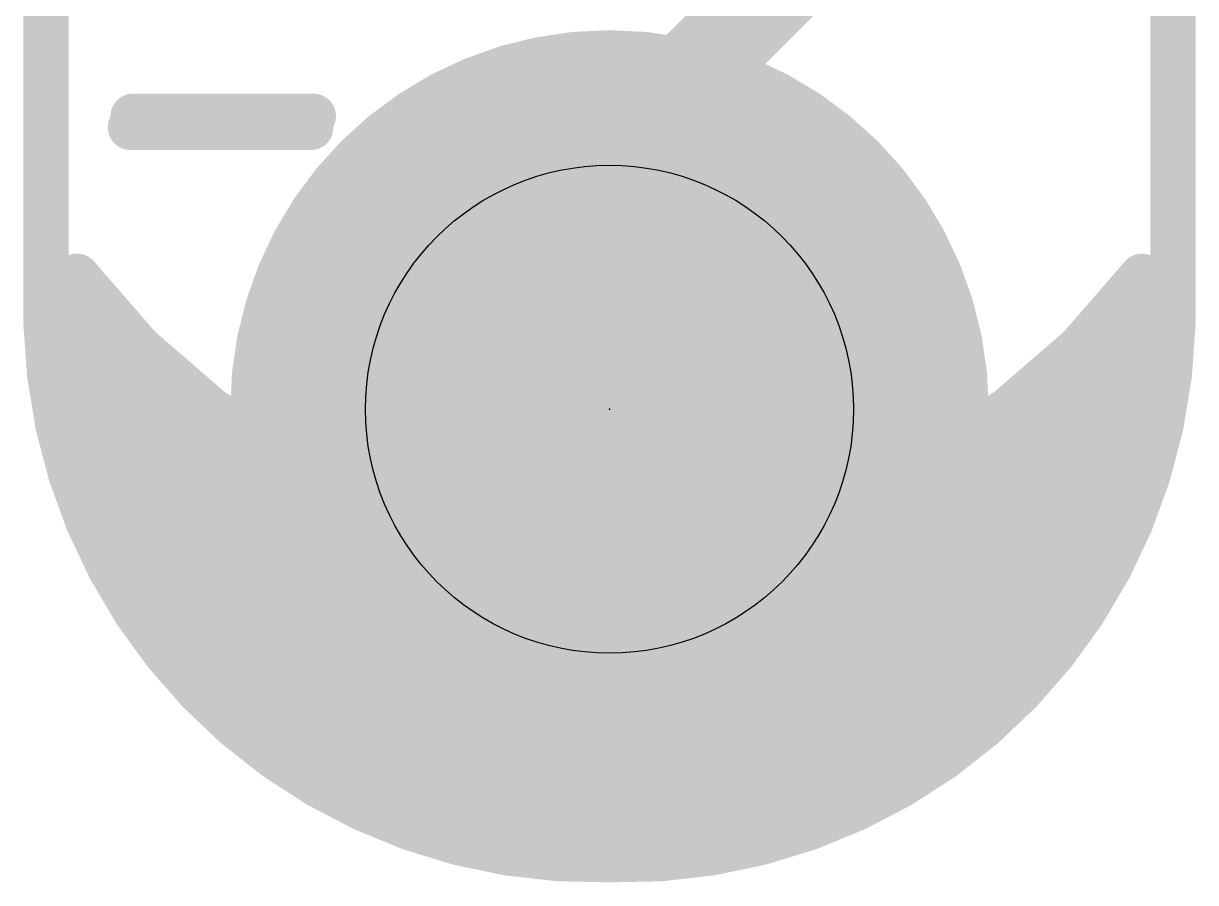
# Model space of a CAD drawing. Extents: x -10 to 102, y -14 to 18.
# Drawn here: x 22.76 to 28.04, y -0.74 to 3.14 of the extents above; entities that cross this region are included whole.
import ezdxf

# ---------------------------------------------------------------- set-up
doc = ezdxf.new("R2010")
doc.units = 0
for name, color, linetype in [('1', 12, 'CONTINUOUS'), ('16', 132, 'CONTINUOUS'), ('17', 110, 'CONTINUOUS'), ('20', 53, 'CONTINUOUS'), ('21', 41, 'CONTINUOUS'), ('22', 40, 'CONTINUOUS'), ('23', 53, 'CONTINUOUS'), ('29', 40, 'CONTINUOUS'), ('30', 253, 'CONTINUOUS'), ('44', 253, 'CONTINUOUS')]:
    doc.layers.add(name, color=color, linetype=linetype)

# ---------------------------------------------------------------- blocks, each defined once
blk = doc.blocks.new('ROUNDP')
at = {"const_width": 0.5}
blk.add_lwpolyline([(0, -0.25, 1), (0, 0.25, 1), (0, -0.25)], format="xyb", dxfattribs=at)

msp = doc.modelspace()

# ---------------------------------------------------------------- linework, layer by layer
at = {"layer": '1'}
for points, const_width in [([(26.23, 3.37), (25.4, 2.54)], 0.4064), ([(25.4, 2.54), (25.4, 1.397)], 0.4064), ([(23, 1.997), (22.992, 1.6341)], 0.2032), ([(23.2803, 1.6741), (23, 1.997)], 0.2032), ([(27.8, 1.997), (27.5197, 1.6741)], 0.2032), ([(27.808, 1.6341), (27.8, 1.997)], 0.2032), ([(22.9963, 1.8288), (23.146, 1.8288)], 0.2032), ([(27.654, 1.8288), (27.8037, 1.8288)], 0.2032), ([(23.6037, 1.3943), (23.2803, 1.6741)], 0.2032), ([(27.5197, 1.6741), (27.1963, 1.3943)], 0.2032), ([(22.992, 1.6341), (23.0396, 1.2743)], 0.2032), ([(22.9932, 1.6256), (23.3363, 1.6256)], 0.2032), ([(27.4637, 1.6256), (27.8068, 1.6256)], 0.2032), ([(27.7604, 1.2743), (27.808, 1.6341)], 0.2032), ([(23.02, 1.4224), (23.5711, 1.4224)], 0.2032), ([(23.9635, 1.1633), (23.6037, 1.3943)], 0.2032), ([(27.1963, 1.3943), (26.8365, 1.1633)], 0.2032), ([(27.2289, 1.4224), (27.78, 1.4224)], 0.2032), ([(23.0396, 1.2743), (23.1417, 0.926)], 0.2032), ([(27.6583, 0.926), (27.7604, 1.2743)], 0.2032), ([(23.0558, 1.2192), (23.8764, 1.2192)], 0.2032), ([(26.9236, 1.2192), (27.7442, 1.2192)], 0.2032), ([(24.3526, 0.9858), (23.9635, 1.1633)], 0.2032), ([(26.8365, 1.1633), (26.4474, 0.9858)], 0.2032), ([(23.1153, 1.016), (24.2864, 1.016)], 0.2032), ([(26.5136, 1.016), (27.6847, 1.016)], 0.2032), ([(24.7629, 0.8654), (24.3526, 0.9858)], 0.2032), ([(26.4474, 0.9858), (26.0371, 0.8654)], 0.2032), ([(23.1417, 0.926), (23.2957, 0.5974)], 0.2032), ([(27.5043, 0.5974), (27.6583, 0.926)], 0.2032), ([(25.1862, 0.8046), (24.7629, 0.8654)], 0.2032), ([(26.0371, 0.8654), (25.6138, 0.8046)], 0.2032), ([(23.1947, 0.8128), (25.1293, 0.8128)], 0.2032), ([(25.6138, 0.8046), (25.1862, 0.8046)], 0.2032), ([(25.6707, 0.8128), (27.6053, 0.8128)], 0.2032), ([(23.29, 0.6096), (27.51, 0.6096)], 0.2032), ([(23.2957, 0.5974), (23.4983, 0.2962)], 0.2032), ([(27.3017, 0.2962), (27.5043, 0.5974)], 0.2032), ([(23.4242, 0.4064), (27.3758, 0.4064)], 0.2032), ([(23.4983, 0.2962), (23.7444, 0.0295)], 0.2032), ([(27.0556, 0.0295), (27.3017, 0.2962)], 0.2032), ([(23.5841, 0.2032), (27.2159, 0.2032)], 0.2032), ([(23.7444, 0.0295), (24.0285, -0.1964)], 0.2032), ([(26.7715, -0.1964), (27.0556, 0.0295)], 0.2032), ([(23.7815, 0), (27.0185, 0)], 0.2032), ([(24.0285, -0.1964), (24.3438, -0.3763)], 0.2032), ([(24.0404, -0.2032), (26.7596, -0.2032)], 0.2032), ([(26.4562, -0.3763), (26.7715, -0.1964)], 0.2032), ([(24.3438, -0.3763), (24.6828, -0.5058)], 0.2032), ([(24.4227, -0.4064), (26.3773, -0.4064)], 0.2032), ([(26.1172, -0.5058), (26.4562, -0.3763)], 0.2032), ([(24.6828, -0.5058), (25.0377, -0.582)], 0.2032), ([(25.7623, -0.582), (26.1172, -0.5058)], 0.2032), ([(25.0377, -0.582), (25.4, -0.603)], 0.2032), ([(25.4, -0.603), (25.7623, -0.582)], 0.2032)]:
    msp.add_lwpolyline(points, dxfattribs=dict(at, const_width=const_width))
for points, const_width in [([(25.5016, 2.54, 1), (25.2984, 2.54)], 0.2032), ([(25.3282, 2.6118, 1), (25.4718, 2.4682)], 0.2032), ([(23.0508, 1.9959, 1), (22.9492, 1.9981)], 0.1016), ([(23.0384, 2.0303, 1), (22.9616, 1.9637)], 0.1016), ([(27.8508, 1.9981, 1), (27.7492, 1.9959)], 0.1016), ([(27.8384, 1.9637, 1), (27.7616, 2.0303)], 0.1016), ([(22.9963, 1.8796, 1), (22.9963, 1.778)], 0.1016), ([(23.146, 1.778, 1), (23.146, 1.8796)], 0.1016), ([(27.654, 1.8796, 1), (27.654, 1.778)], 0.1016), ([(27.8037, 1.778, 1), (27.8037, 1.8796)], 0.1016), ([(23.3135, 1.7125, 1), (23.2471, 1.6356)], 0.1016), ([(23.2419, 1.6408, 1), (23.3187, 1.7074)], 0.1016), ([(27.4813, 1.7074, 1), (27.5581, 1.6408)], 0.1016), ([(27.5529, 1.6356, 1), (27.4865, 1.7125)], 0.1016), ([(23.0424, 1.6408, 1), (22.9417, 1.6275)], 0.1016), ([(22.9932, 1.6764, 1), (22.9932, 1.5748)], 0.1016), ([(23.3363, 1.5748, 1), (23.3363, 1.6764)], 0.1016), ([(27.4637, 1.6764, 1), (27.4637, 1.5748)], 0.1016), ([(27.8583, 1.6275, 1), (27.7576, 1.6408)], 0.1016), ([(27.8068, 1.5748, 1), (27.8068, 1.6764)], 0.1016), ([(22.9412, 1.6353, 1), (23.0428, 1.633)], 0.1016), ([(27.7572, 1.633, 1), (27.8588, 1.6353)], 0.1016), ([(23.02, 1.4732, 1), (23.02, 1.3716)], 0.1016), ([(23.6311, 1.437, 1), (23.5762, 1.3515)], 0.1016), ([(23.5704, 1.3558, 1), (23.6369, 1.4327)], 0.1016), ([(23.5711, 1.3716, 1), (23.5711, 1.4732)], 0.1016), ([(25.2984, 1.397, 1), (25.5016, 1.397)], 0.2032), ([(27.1631, 1.4327, 1), (27.2296, 1.3558)], 0.1016), ([(27.2238, 1.3515, 1), (27.1689, 1.437)], 0.1016), ([(27.2289, 1.4732, 1), (27.2289, 1.3716)], 0.1016), ([(27.78, 1.3716, 1), (27.78, 1.4732)], 0.1016), ([(23.0884, 1.2886, 1), (22.9909, 1.26)], 0.1016), ([(27.8091, 1.26, 1), (27.7116, 1.2886)], 0.1016), ([(22.9893, 1.2677, 1), (23.09, 1.281)], 0.1016), ([(27.71, 1.281, 1), (27.8107, 1.2677)], 0.1016), ([(23.0558, 1.27, 1), (23.0558, 1.1684)], 0.1016), ([(23.8764, 1.1684, 1), (23.8764, 1.27)], 0.1016), ([(26.9236, 1.27, 1), (26.9236, 1.1684)], 0.1016), ([(27.7442, 1.1684, 1), (27.7442, 1.27)], 0.1016), ([(23.9846, 1.2095, 1), (23.9425, 1.117)], 0.1016), ([(23.9361, 1.1205, 1), (23.991, 1.206)], 0.1016), ([(26.809, 1.206, 1), (26.8639, 1.1205)], 0.1016), ([(26.8575, 1.117, 1), (26.8154, 1.2095)], 0.1016), ([(23.1153, 1.0668, 1), (23.1153, 0.9652)], 0.1016), ([(24.2864, 0.9652, 1), (24.2864, 1.0668)], 0.1016), ([(26.5136, 1.0668, 1), (26.5136, 0.9652)], 0.1016), ([(27.6847, 0.9652, 1), (27.6847, 1.0668)], 0.1016), ([(24.3669, 1.0345, 1), (24.3383, 0.937)], 0.1016), ([(24.3315, 0.9396, 1), (24.3737, 1.032)], 0.1016), ([(26.4263, 1.032, 1), (26.4685, 0.9396)], 0.1016), ([(26.4617, 0.937, 1), (26.4331, 1.0345)], 0.1016), ([(23.1877, 0.9476, 1), (23.0957, 0.9045)], 0.1016), ([(27.7043, 0.9045, 1), (27.6123, 0.9476)], 0.1016), ([(23.0929, 0.9117, 1), (23.1904, 0.9403)], 0.1016), ([(24.7701, 0.9157, 1), (24.7557, 0.8151)], 0.1016), ([(24.7486, 0.8167, 1), (24.7772, 0.9142)], 0.1016), ([(26.0228, 0.9142, 1), (26.0514, 0.8167)], 0.1016), ([(26.0443, 0.8151, 1), (26.0299, 0.9157)], 0.1016), ([(27.6096, 0.9403, 1), (27.7071, 0.9117)], 0.1016), ([(23.1947, 0.8636, 1), (23.1947, 0.762)], 0.1016), ([(25.1293, 0.762, 1), (25.1293, 0.8636)], 0.1016), ([(25.1862, 0.8554, 1), (25.1862, 0.7538)], 0.1016), ([(25.179, 0.7543, 1), (25.1934, 0.8549)], 0.1016), ([(25.6066, 0.8549, 1), (25.621, 0.7543)], 0.1016), ([(25.6138, 0.7538, 1), (25.6138, 0.8554)], 0.1016), ([(25.6707, 0.8636, 1), (25.6707, 0.762)], 0.1016), ([(27.6053, 0.762, 1), (27.6053, 0.8636)], 0.1016), ([(23.29, 0.6604, 1), (23.29, 0.5588)], 0.1016), ([(23.3379, 0.6257, 1), (23.2536, 0.5691)], 0.1016), ([(27.5464, 0.5691, 1), (27.4621, 0.6257)], 0.1016), ([(27.51, 0.5588, 1), (27.51, 0.6604)], 0.1016), ([(23.2497, 0.5758, 1), (23.3417, 0.619)], 0.1016), ([(27.4583, 0.619, 1), (27.5503, 0.5758)], 0.1016), ([(23.4242, 0.4572, 1), (23.4242, 0.3556)], 0.1016), ([(27.3758, 0.3556, 1), (27.3758, 0.4572)], 0.1016), ([(23.5356, 0.3307, 1), (23.4609, 0.2617)], 0.1016), ([(23.4561, 0.2679, 1), (23.5404, 0.3246)], 0.1016), ([(27.2596, 0.3246, 1), (27.3439, 0.2679)], 0.1016), ([(27.3391, 0.2617, 1), (27.2644, 0.3307)], 0.1016), ([(23.5841, 0.254, 1), (23.5841, 0.1524)], 0.1016), ([(27.2159, 0.1524, 1), (27.2159, 0.254)], 0.1016), ([(23.7761, 0.0693, 1), (23.7128, -0.0102)], 0.1016), ([(23.7071, -0.0049, 1), (23.7818, 0.064)], 0.1016), ([(27.0182, 0.064, 1), (27.0929, -0.0049)], 0.1016), ([(27.0872, -0.0102, 1), (27.0239, 0.0693)], 0.1016), ([(23.7815, 0.0508, 1), (23.7815, -0.0508)], 0.1016), ([(27.0185, -0.0508, 1), (27.0185, 0.0508)], 0.1016), ([(24.0537, -0.1523, 1), (24.0033, -0.2405)], 0.1016), ([(24.0404, -0.1524, 1), (24.0404, -0.254)], 0.1016), ([(26.7967, -0.2405, 1), (26.7463, -0.1523)], 0.1016), ([(26.7596, -0.254, 1), (26.7596, -0.1524)], 0.1016), ([(23.9969, -0.2362, 1), (24.0601, -0.1567)], 0.1016), ([(26.7399, -0.1567, 1), (26.8031, -0.2362)], 0.1016), ([(24.3619, -0.3288, 1), (24.3256, -0.4237)], 0.1016), ([(24.3186, -0.4204, 1), (24.3689, -0.3321)], 0.1016), ([(24.4227, -0.3556, 1), (24.4227, -0.4572)], 0.1016), ([(26.3773, -0.4572, 1), (26.3773, -0.3556)], 0.1016), ([(26.4311, -0.3321, 1), (26.4814, -0.4204)], 0.1016), ([(26.4744, -0.4237, 1), (26.4381, -0.3288)], 0.1016), ([(24.6935, -0.4561, 1), (24.6721, -0.5555)], 0.1016), ([(24.6647, -0.5532, 1), (24.7009, -0.4583)], 0.1016), ([(26.0991, -0.4583, 1), (26.1353, -0.5532)], 0.1016), ([(26.1279, -0.5555, 1), (26.1065, -0.4561)], 0.1016), ([(25.0406, -0.5313, 1), (25.0347, -0.6327)], 0.1016), ([(25.027, -0.6316, 1), (25.0483, -0.5323)], 0.1016), ([(25.3971, -0.5523, 1), (25.4029, -0.6537)], 0.1016), ([(25.3971, -0.6537, 1), (25.4029, -0.5523)], 0.1016), ([(25.7517, -0.5323, 1), (25.773, -0.6316)], 0.1016), ([(25.7653, -0.6327, 1), (25.7594, -0.5313)], 0.1016)]:
    msp.add_lwpolyline(points, format="xyb", dxfattribs=dict(at, const_width=const_width))
at = {"layer": '16', "const_width": 0.2032}
for points in [[(22.992, 1.6341), (23, 1.997)], [(23, 1.997), (23.2803, 1.6741)], [(27.5197, 1.6741), (27.8, 1.997)], [(27.8, 1.997), (27.808, 1.6341)], [(22.9963, 1.8288), (23.146, 1.8288)], [(27.654, 1.8288), (27.8037, 1.8288)], [(23.2803, 1.6741), (23.6037, 1.3943)], [(27.1963, 1.3943), (27.5197, 1.6741)], [(23.0396, 1.2743), (22.992, 1.6341)], [(22.9932, 1.6256), (23.3363, 1.6256)], [(27.4637, 1.6256), (27.8068, 1.6256)], [(27.808, 1.6341), (27.7604, 1.2743)], [(23.02, 1.4224), (23.5711, 1.4224)], [(23.6037, 1.3943), (23.9635, 1.1633)], [(26.8365, 1.1633), (27.1963, 1.3943)], [(27.2289, 1.4224), (27.78, 1.4224)], [(23.1417, 0.926), (23.0396, 1.2743)], [(27.7604, 1.2743), (27.6583, 0.926)], [(23.0558, 1.2192), (23.8764, 1.2192)], [(26.9236, 1.2192), (27.7442, 1.2192)], [(23.9635, 1.1633), (24.3526, 0.9858)], [(26.4474, 0.9858), (26.8365, 1.1633)], [(23.1153, 1.016), (24.2864, 1.016)], [(26.5136, 1.016), (27.6847, 1.016)], [(24.3526, 0.9858), (24.7629, 0.8654)], [(26.0371, 0.8654), (26.4474, 0.9858)], [(23.2957, 0.5974), (23.1417, 0.926)], [(27.6583, 0.926), (27.5043, 0.5974)], [(24.7629, 0.8654), (25.1862, 0.8046)], [(25.6138, 0.8046), (26.0371, 0.8654)], [(23.1947, 0.8128), (25.1293, 0.8128)], [(25.1862, 0.8046), (25.6138, 0.8046)], [(25.6707, 0.8128), (27.6053, 0.8128)], [(23.29, 0.6096), (27.51, 0.6096)], [(23.4983, 0.2962), (23.2957, 0.5974)], [(27.5043, 0.5974), (27.3017, 0.2962)], [(23.4242, 0.4064), (27.3758, 0.4064)], [(23.7444, 0.0295), (23.4983, 0.2962)], [(27.3017, 0.2962), (27.0556, 0.0295)], [(23.5841, 0.2032), (27.2159, 0.2032)], [(24.0285, -0.1964), (23.7444, 0.0295)], [(27.0556, 0.0295), (26.7715, -0.1964)], [(23.7815, 0), (27.0185, 0)], [(24.3438, -0.3763), (24.0285, -0.1964)], [(24.0404, -0.2032), (26.7596, -0.2032)], [(26.7715, -0.1964), (26.4562, -0.3763)], [(24.6828, -0.5058), (24.3438, -0.3763)], [(24.4227, -0.4064), (26.3773, -0.4064)], [(26.4562, -0.3763), (26.1172, -0.5058)], [(25.0377, -0.582), (24.6828, -0.5058)], [(26.1172, -0.5058), (25.7623, -0.582)], [(25.4, -0.603), (25.0377, -0.582)], [(25.7623, -0.582), (25.4, -0.603)]]:
    msp.add_lwpolyline(points, dxfattribs=at)
at = {"layer": '16', "const_width": 0.1016}
for points in [[(23.0508, 1.9959, 1), (22.9492, 1.9981)], [(23.0384, 2.0303, 1), (22.9616, 1.9637)], [(27.8508, 1.9981, 1), (27.7492, 1.9959)], [(27.8384, 1.9637, 1), (27.7616, 2.0303)], [(22.9963, 1.8796, 1), (22.9963, 1.778)], [(23.146, 1.778, 1), (23.146, 1.8796)], [(27.654, 1.8796, 1), (27.654, 1.778)], [(27.8037, 1.778, 1), (27.8037, 1.8796)], [(23.3135, 1.7125, 1), (23.2471, 1.6356)], [(23.2419, 1.6408, 1), (23.3187, 1.7074)], [(27.4813, 1.7074, 1), (27.5581, 1.6408)], [(27.5529, 1.6356, 1), (27.4865, 1.7125)], [(23.0424, 1.6408, 1), (22.9417, 1.6275)], [(22.9932, 1.6764, 1), (22.9932, 1.5748)], [(23.3363, 1.5748, 1), (23.3363, 1.6764)], [(27.4637, 1.6764, 1), (27.4637, 1.5748)], [(27.8583, 1.6275, 1), (27.7576, 1.6408)], [(27.8068, 1.5748, 1), (27.8068, 1.6764)], [(22.9412, 1.6353, 1), (23.0428, 1.633)], [(27.7572, 1.633, 1), (27.8588, 1.6353)], [(23.02, 1.4732, 1), (23.02, 1.3716)], [(23.6311, 1.437, 1), (23.5762, 1.3515)], [(23.5704, 1.3558, 1), (23.6369, 1.4327)], [(23.5711, 1.3716, 1), (23.5711, 1.4732)], [(27.1631, 1.4327, 1), (27.2296, 1.3558)], [(27.2238, 1.3515, 1), (27.1689, 1.437)], [(27.2289, 1.4732, 1), (27.2289, 1.3716)], [(27.78, 1.3716, 1), (27.78, 1.4732)], [(23.0884, 1.2886, 1), (22.9909, 1.26)], [(27.8091, 1.26, 1), (27.7116, 1.2886)], [(22.9893, 1.2677, 1), (23.09, 1.281)], [(27.71, 1.281, 1), (27.8107, 1.2677)], [(23.0558, 1.27, 1), (23.0558, 1.1684)], [(23.8764, 1.1684, 1), (23.8764, 1.27)], [(26.9236, 1.27, 1), (26.9236, 1.1684)], [(27.7442, 1.1684, 1), (27.7442, 1.27)], [(23.9846, 1.2095, 1), (23.9425, 1.117)], [(23.9361, 1.1205, 1), (23.991, 1.206)], [(26.809, 1.206, 1), (26.8639, 1.1205)], [(26.8575, 1.117, 1), (26.8154, 1.2095)], [(23.1153, 1.0668, 1), (23.1153, 0.9652)], [(24.2864, 0.9652, 1), (24.2864, 1.0668)], [(26.5136, 1.0668, 1), (26.5136, 0.9652)], [(27.6847, 0.9652, 1), (27.6847, 1.0668)], [(24.3669, 1.0345, 1), (24.3383, 0.937)], [(24.3315, 0.9396, 1), (24.3737, 1.032)], [(26.4263, 1.032, 1), (26.4685, 0.9396)], [(26.4617, 0.937, 1), (26.4331, 1.0345)], [(23.1877, 0.9476, 1), (23.0957, 0.9045)], [(27.7043, 0.9045, 1), (27.6123, 0.9476)], [(23.0929, 0.9117, 1), (23.1904, 0.9403)], [(24.7701, 0.9157, 1), (24.7557, 0.8151)], [(24.7486, 0.8167, 1), (24.7772, 0.9142)], [(26.0228, 0.9142, 1), (26.0514, 0.8167)], [(26.0443, 0.8151, 1), (26.0299, 0.9157)], [(27.6096, 0.9403, 1), (27.7071, 0.9117)], [(23.1947, 0.8636, 1), (23.1947, 0.762)], [(25.1293, 0.762, 1), (25.1293, 0.8636)], [(25.1862, 0.8554, 1), (25.1862, 0.7538)], [(25.179, 0.7543, 1), (25.1934, 0.8549)], [(25.6066, 0.8549, 1), (25.621, 0.7543)], [(25.6138, 0.7538, 1), (25.6138, 0.8554)], [(25.6707, 0.8636, 1), (25.6707, 0.762)], [(27.6053, 0.762, 1), (27.6053, 0.8636)], [(23.29, 0.6604, 1), (23.29, 0.5588)], [(23.3379, 0.6257, 1), (23.2536, 0.5691)], [(27.5464, 0.5691, 1), (27.4621, 0.6257)], [(27.51, 0.5588, 1), (27.51, 0.6604)], [(23.2497, 0.5758, 1), (23.3417, 0.619)], [(27.4583, 0.619, 1), (27.5503, 0.5758)], [(23.4242, 0.4572, 1), (23.4242, 0.3556)], [(27.3758, 0.3556, 1), (27.3758, 0.4572)], [(23.5356, 0.3307, 1), (23.4609, 0.2617)], [(23.4561, 0.2679, 1), (23.5404, 0.3246)], [(27.2596, 0.3246, 1), (27.3439, 0.2679)], [(27.3391, 0.2617, 1), (27.2644, 0.3307)], [(23.5841, 0.254, 1), (23.5841, 0.1524)], [(27.2159, 0.1524, 1), (27.2159, 0.254)], [(23.7761, 0.0693, 1), (23.7128, -0.0102)], [(23.7071, -0.0049, 1), (23.7818, 0.064)], [(27.0182, 0.064, 1), (27.0929, -0.0049)], [(27.0872, -0.0102, 1), (27.0239, 0.0693)], [(23.7815, 0.0508, 1), (23.7815, -0.0508)], [(27.0185, -0.0508, 1), (27.0185, 0.0508)], [(24.0537, -0.1523, 1), (24.0033, -0.2405)], [(24.0404, -0.1524, 1), (24.0404, -0.254)], [(26.7967, -0.2405, 1), (26.7463, -0.1523)], [(26.7596, -0.254, 1), (26.7596, -0.1524)], [(23.9969, -0.2362, 1), (24.0601, -0.1567)], [(26.7399, -0.1567, 1), (26.8031, -0.2362)], [(24.3619, -0.3288, 1), (24.3256, -0.4237)], [(24.3186, -0.4204, 1), (24.3689, -0.3321)], [(24.4227, -0.3556, 1), (24.4227, -0.4572)], [(26.3773, -0.4572, 1), (26.3773, -0.3556)], [(26.4311, -0.3321, 1), (26.4814, -0.4204)], [(26.4744, -0.4237, 1), (26.4381, -0.3288)], [(24.6935, -0.4561, 1), (24.6721, -0.5555)], [(24.6647, -0.5532, 1), (24.7009, -0.4583)], [(26.0991, -0.4583, 1), (26.1353, -0.5532)], [(26.1279, -0.5555, 1), (26.1065, -0.4561)], [(25.0406, -0.5313, 1), (25.0347, -0.6327)], [(25.027, -0.6316, 1), (25.0483, -0.5323)], [(25.3971, -0.5523, 1), (25.4029, -0.6537)], [(25.3971, -0.6537, 1), (25.4029, -0.5523)], [(25.7517, -0.5323, 1), (25.773, -0.6316)], [(25.7653, -0.6327, 1), (25.7594, -0.5313)]]:
    msp.add_lwpolyline(points, format="xyb", dxfattribs=at)
at = {"layer": '20', "const_width": 0.2032}
for points in [[(22.86, 1.778), (22.86, 9.652)], [(27.94, 9.652), (27.94, 1.778)]]:
    msp.add_lwpolyline(points, dxfattribs=at)
at = {"layer": '20'}
for points, const_width in [([(22.86, 1.778, 0.4143), (25.4, -0.635)], 0.2032), ([(22.9108, 1.7793, 1), (22.8092, 1.7767)], 0.1016), ([(25.4, -0.635, 0.4143), (27.94, 1.778)], 0.2032), ([(27.9908, 1.7767, 1), (27.8892, 1.7793)], 0.1016), ([(22.8092, 1.778, 1), (22.9108, 1.778)], 0.1016), ([(27.8892, 1.778, 1), (27.9908, 1.778)], 0.1016), ([(25.4013, -0.5842, 1), (25.3987, -0.6858)], 0.1016), ([(25.4013, -0.6858, 1), (25.3987, -0.5842)], 0.1016)]:
    msp.add_lwpolyline(points, format="xyb", dxfattribs=dict(at, const_width=const_width))
at = {"layer": '21', "const_width": 0.2032}
msp.add_lwpolyline([(23.2521, 2.7183), (24.0656, 2.7183)], dxfattribs=at)
at = {"layer": '21', "const_width": 0.1016}
for points in [[(23.2521, 2.7691, 1), (23.2521, 2.6675)], [(24.0656, 2.6675, 1), (24.0656, 2.7691)]]:
    msp.add_lwpolyline(points, format="xyb", dxfattribs=at)
at = {"layer": '22', "const_width": 0.2032}
msp.add_lwpolyline([(24.0538, 2.6675), (23.2403, 2.6675)], dxfattribs=at)
at = {"layer": '22', "const_width": 0.1016}
for points in [[(23.2403, 2.7183, 1), (23.2403, 2.6167)], [(24.0538, 2.6167, 1), (24.0538, 2.7183)]]:
    msp.add_lwpolyline(points, format="xyb", dxfattribs=at)
at = {"layer": '23'}
msp.add_point((25.4, 1.397), dxfattribs=at)
at = {"layer": '29', "const_width": 0.2032}
for points in [[(23, 1.997), (22.992, 1.6341)], [(23.2803, 1.6741), (23, 1.997)], [(27.8, 1.997), (27.5197, 1.6741)], [(27.808, 1.6341), (27.8, 1.997)], [(22.9963, 1.8288), (23.146, 1.8288)], [(27.654, 1.8288), (27.8037, 1.8288)], [(23.6037, 1.3943), (23.2803, 1.6741)], [(27.5197, 1.6741), (27.1963, 1.3943)], [(22.992, 1.6341), (23.0396, 1.2743)], [(22.9932, 1.6256), (23.3363, 1.6256)], [(27.4637, 1.6256), (27.8068, 1.6256)], [(27.7604, 1.2743), (27.808, 1.6341)], [(23.02, 1.4224), (23.5711, 1.4224)], [(23.9635, 1.1633), (23.6037, 1.3943)], [(27.1963, 1.3943), (26.8365, 1.1633)], [(27.2289, 1.4224), (27.78, 1.4224)], [(23.0396, 1.2743), (23.1417, 0.926)], [(27.6583, 0.926), (27.7604, 1.2743)], [(23.0558, 1.2192), (23.8764, 1.2192)], [(26.9236, 1.2192), (27.7442, 1.2192)], [(24.3526, 0.9858), (23.9635, 1.1633)], [(26.8365, 1.1633), (26.4474, 0.9858)], [(23.1153, 1.016), (24.2864, 1.016)], [(26.5136, 1.016), (27.6847, 1.016)], [(24.7629, 0.8654), (24.3526, 0.9858)], [(26.4474, 0.9858), (26.0371, 0.8654)], [(23.1417, 0.926), (23.2957, 0.5974)], [(27.5043, 0.5974), (27.6583, 0.926)], [(25.1862, 0.8046), (24.7629, 0.8654)], [(26.0371, 0.8654), (25.6138, 0.8046)], [(23.1947, 0.8128), (25.1293, 0.8128)], [(25.6138, 0.8046), (25.1862, 0.8046)], [(25.6707, 0.8128), (27.6053, 0.8128)], [(23.29, 0.6096), (27.51, 0.6096)], [(23.2957, 0.5974), (23.4983, 0.2962)], [(27.3017, 0.2962), (27.5043, 0.5974)], [(23.4242, 0.4064), (27.3758, 0.4064)], [(23.4983, 0.2962), (23.7444, 0.0295)], [(27.0556, 0.0295), (27.3017, 0.2962)], [(23.5841, 0.2032), (27.2159, 0.2032)], [(23.7444, 0.0295), (24.0285, -0.1964)], [(26.7715, -0.1964), (27.0556, 0.0295)], [(23.7815, 0), (27.0185, 0)], [(24.0285, -0.1964), (24.3438, -0.3763)], [(24.0404, -0.2032), (26.7596, -0.2032)], [(26.4562, -0.3763), (26.7715, -0.1964)], [(24.3438, -0.3763), (24.6828, -0.5058)], [(24.4227, -0.4064), (26.3773, -0.4064)], [(26.1172, -0.5058), (26.4562, -0.3763)], [(24.6828, -0.5058), (25.0377, -0.582)], [(25.7623, -0.582), (26.1172, -0.5058)], [(25.0377, -0.582), (25.4, -0.603)], [(25.4, -0.603), (25.7623, -0.582)]]:
    msp.add_lwpolyline(points, dxfattribs=at)
at = {"layer": '29', "const_width": 0.1016}
for points in [[(23.0508, 1.9959, 1), (22.9492, 1.9981)], [(23.0384, 2.0303, 1), (22.9616, 1.9637)], [(27.8508, 1.9981, 1), (27.7492, 1.9959)], [(27.8384, 1.9637, 1), (27.7616, 2.0303)], [(22.9963, 1.8796, 1), (22.9963, 1.778)], [(23.146, 1.778, 1), (23.146, 1.8796)], [(27.654, 1.8796, 1), (27.654, 1.778)], [(27.8037, 1.778, 1), (27.8037, 1.8796)], [(23.3135, 1.7125, 1), (23.2471, 1.6356)], [(23.2419, 1.6408, 1), (23.3187, 1.7074)], [(27.4813, 1.7074, 1), (27.5581, 1.6408)], [(27.5529, 1.6356, 1), (27.4865, 1.7125)], [(23.0424, 1.6408, 1), (22.9417, 1.6275)], [(22.9932, 1.6764, 1), (22.9932, 1.5748)], [(23.3363, 1.5748, 1), (23.3363, 1.6764)], [(27.4637, 1.6764, 1), (27.4637, 1.5748)], [(27.8583, 1.6275, 1), (27.7576, 1.6408)], [(27.8068, 1.5748, 1), (27.8068, 1.6764)], [(22.9412, 1.6353, 1), (23.0428, 1.633)], [(27.7572, 1.633, 1), (27.8588, 1.6353)], [(23.02, 1.4732, 1), (23.02, 1.3716)], [(23.6311, 1.437, 1), (23.5762, 1.3515)], [(23.5704, 1.3558, 1), (23.6369, 1.4327)], [(23.5711, 1.3716, 1), (23.5711, 1.4732)], [(27.1631, 1.4327, 1), (27.2296, 1.3558)], [(27.2238, 1.3515, 1), (27.1689, 1.437)], [(27.2289, 1.4732, 1), (27.2289, 1.3716)], [(27.78, 1.3716, 1), (27.78, 1.4732)], [(23.0884, 1.2886, 1), (22.9909, 1.26)], [(27.8091, 1.26, 1), (27.7116, 1.2886)], [(22.9893, 1.2677, 1), (23.09, 1.281)], [(27.71, 1.281, 1), (27.8107, 1.2677)], [(23.0558, 1.27, 1), (23.0558, 1.1684)], [(23.8764, 1.1684, 1), (23.8764, 1.27)], [(26.9236, 1.27, 1), (26.9236, 1.1684)], [(27.7442, 1.1684, 1), (27.7442, 1.27)], [(23.9846, 1.2095, 1), (23.9425, 1.117)], [(23.9361, 1.1205, 1), (23.991, 1.206)], [(26.809, 1.206, 1), (26.8639, 1.1205)], [(26.8575, 1.117, 1), (26.8154, 1.2095)], [(23.1153, 1.0668, 1), (23.1153, 0.9652)], [(24.2864, 0.9652, 1), (24.2864, 1.0668)], [(26.5136, 1.0668, 1), (26.5136, 0.9652)], [(27.6847, 0.9652, 1), (27.6847, 1.0668)], [(24.3669, 1.0345, 1), (24.3383, 0.937)], [(24.3315, 0.9396, 1), (24.3737, 1.032)], [(26.4263, 1.032, 1), (26.4685, 0.9396)], [(26.4617, 0.937, 1), (26.4331, 1.0345)], [(23.1877, 0.9476, 1), (23.0957, 0.9045)], [(27.7043, 0.9045, 1), (27.6123, 0.9476)], [(23.0929, 0.9117, 1), (23.1904, 0.9403)], [(24.7701, 0.9157, 1), (24.7557, 0.8151)], [(24.7486, 0.8167, 1), (24.7772, 0.9142)], [(26.0228, 0.9142, 1), (26.0514, 0.8167)], [(26.0443, 0.8151, 1), (26.0299, 0.9157)], [(27.6096, 0.9403, 1), (27.7071, 0.9117)], [(23.1947, 0.8636, 1), (23.1947, 0.762)], [(25.1293, 0.762, 1), (25.1293, 0.8636)], [(25.1862, 0.8554, 1), (25.1862, 0.7538)], [(25.179, 0.7543, 1), (25.1934, 0.8549)], [(25.6066, 0.8549, 1), (25.621, 0.7543)], [(25.6138, 0.7538, 1), (25.6138, 0.8554)], [(25.6707, 0.8636, 1), (25.6707, 0.762)], [(27.6053, 0.762, 1), (27.6053, 0.8636)], [(23.29, 0.6604, 1), (23.29, 0.5588)], [(23.3379, 0.6257, 1), (23.2536, 0.5691)], [(27.5464, 0.5691, 1), (27.4621, 0.6257)], [(27.51, 0.5588, 1), (27.51, 0.6604)], [(23.2497, 0.5758, 1), (23.3417, 0.619)], [(27.4583, 0.619, 1), (27.5503, 0.5758)], [(23.4242, 0.4572, 1), (23.4242, 0.3556)], [(27.3758, 0.3556, 1), (27.3758, 0.4572)], [(23.5356, 0.3307, 1), (23.4609, 0.2617)], [(23.4561, 0.2679, 1), (23.5404, 0.3246)], [(27.2596, 0.3246, 1), (27.3439, 0.2679)], [(27.3391, 0.2617, 1), (27.2644, 0.3307)], [(23.5841, 0.254, 1), (23.5841, 0.1524)], [(27.2159, 0.1524, 1), (27.2159, 0.254)], [(23.7761, 0.0693, 1), (23.7128, -0.0102)], [(23.7071, -0.0049, 1), (23.7818, 0.064)], [(27.0182, 0.064, 1), (27.0929, -0.0049)], [(27.0872, -0.0102, 1), (27.0239, 0.0693)], [(23.7815, 0.0508, 1), (23.7815, -0.0508)], [(27.0185, -0.0508, 1), (27.0185, 0.0508)], [(24.0537, -0.1523, 1), (24.0033, -0.2405)], [(24.0404, -0.1524, 1), (24.0404, -0.254)], [(26.7967, -0.2405, 1), (26.7463, -0.1523)], [(26.7596, -0.254, 1), (26.7596, -0.1524)], [(23.9969, -0.2362, 1), (24.0601, -0.1567)], [(26.7399, -0.1567, 1), (26.8031, -0.2362)], [(24.3619, -0.3288, 1), (24.3256, -0.4237)], [(24.3186, -0.4204, 1), (24.3689, -0.3321)], [(24.4227, -0.3556, 1), (24.4227, -0.4572)], [(26.3773, -0.4572, 1), (26.3773, -0.3556)], [(26.4311, -0.3321, 1), (26.4814, -0.4204)], [(26.4744, -0.4237, 1), (26.4381, -0.3288)], [(24.6935, -0.4561, 1), (24.6721, -0.5555)], [(24.6647, -0.5532, 1), (24.7009, -0.4583)], [(26.0991, -0.4583, 1), (26.1353, -0.5532)], [(26.1279, -0.5555, 1), (26.1065, -0.4561)], [(25.0406, -0.5313, 1), (25.0347, -0.6327)], [(25.027, -0.6316, 1), (25.0483, -0.5323)], [(25.3971, -0.5523, 1), (25.4029, -0.6537)], [(25.3971, -0.6537, 1), (25.4029, -0.5523)], [(25.7517, -0.5323, 1), (25.773, -0.6316)], [(25.7653, -0.6327, 1), (25.7594, -0.5313)]]:
    msp.add_lwpolyline(points, format="xyb", dxfattribs=at)
at = {"layer": '30', "const_width": 0.2032}
for points in [[(22.992, 1.6341), (23, 1.997)], [(23, 1.997), (23.2803, 1.6741)], [(27.5197, 1.6741), (27.8, 1.997)], [(27.8, 1.997), (27.808, 1.6341)], [(22.9963, 1.8288), (23.146, 1.8288)], [(27.654, 1.8288), (27.8037, 1.8288)], [(23.2803, 1.6741), (23.6037, 1.3943)], [(27.1963, 1.3943), (27.5197, 1.6741)], [(23.0396, 1.2743), (22.992, 1.6341)], [(22.9932, 1.6256), (23.3363, 1.6256)], [(27.4637, 1.6256), (27.8068, 1.6256)], [(27.808, 1.6341), (27.7604, 1.2743)], [(23.02, 1.4224), (23.5711, 1.4224)], [(23.6037, 1.3943), (23.9635, 1.1633)], [(26.8365, 1.1633), (27.1963, 1.3943)], [(27.2289, 1.4224), (27.78, 1.4224)], [(23.1417, 0.926), (23.0396, 1.2743)], [(27.7604, 1.2743), (27.6583, 0.926)], [(23.0558, 1.2192), (23.8764, 1.2192)], [(26.9236, 1.2192), (27.7442, 1.2192)], [(23.9635, 1.1633), (24.3526, 0.9858)], [(26.4474, 0.9858), (26.8365, 1.1633)], [(23.1153, 1.016), (24.2864, 1.016)], [(26.5136, 1.016), (27.6847, 1.016)], [(24.3526, 0.9858), (24.7629, 0.8654)], [(26.0371, 0.8654), (26.4474, 0.9858)], [(23.2957, 0.5974), (23.1417, 0.926)], [(27.6583, 0.926), (27.5043, 0.5974)], [(24.7629, 0.8654), (25.1862, 0.8046)], [(25.6138, 0.8046), (26.0371, 0.8654)], [(23.1947, 0.8128), (25.1293, 0.8128)], [(25.1862, 0.8046), (25.6138, 0.8046)], [(25.6707, 0.8128), (27.6053, 0.8128)], [(23.29, 0.6096), (27.51, 0.6096)], [(23.4983, 0.2962), (23.2957, 0.5974)], [(27.5043, 0.5974), (27.3017, 0.2962)], [(23.4242, 0.4064), (27.3758, 0.4064)], [(23.7444, 0.0295), (23.4983, 0.2962)], [(27.3017, 0.2962), (27.0556, 0.0295)], [(23.5841, 0.2032), (27.2159, 0.2032)], [(24.0285, -0.1964), (23.7444, 0.0295)], [(27.0556, 0.0295), (26.7715, -0.1964)], [(23.7815, 0), (27.0185, 0)], [(24.3438, -0.3763), (24.0285, -0.1964)], [(24.0404, -0.2032), (26.7596, -0.2032)], [(26.7715, -0.1964), (26.4562, -0.3763)], [(24.6828, -0.5058), (24.3438, -0.3763)], [(24.4227, -0.4064), (26.3773, -0.4064)], [(26.4562, -0.3763), (26.1172, -0.5058)], [(25.0377, -0.582), (24.6828, -0.5058)], [(26.1172, -0.5058), (25.7623, -0.582)], [(25.4, -0.603), (25.0377, -0.582)], [(25.7623, -0.582), (25.4, -0.603)]]:
    msp.add_lwpolyline(points, dxfattribs=at)
at = {"layer": '30', "const_width": 0.1016}
for points in [[(23.0508, 1.9959, 1), (22.9492, 1.9981)], [(23.0384, 2.0303, 1), (22.9616, 1.9637)], [(27.8508, 1.9981, 1), (27.7492, 1.9959)], [(27.8384, 1.9637, 1), (27.7616, 2.0303)], [(22.9963, 1.8796, 1), (22.9963, 1.778)], [(23.146, 1.778, 1), (23.146, 1.8796)], [(27.654, 1.8796, 1), (27.654, 1.778)], [(27.8037, 1.778, 1), (27.8037, 1.8796)], [(23.3135, 1.7125, 1), (23.2471, 1.6356)], [(23.2419, 1.6408, 1), (23.3187, 1.7074)], [(27.4813, 1.7074, 1), (27.5581, 1.6408)], [(27.5529, 1.6356, 1), (27.4865, 1.7125)], [(23.0424, 1.6408, 1), (22.9417, 1.6275)], [(22.9932, 1.6764, 1), (22.9932, 1.5748)], [(23.3363, 1.5748, 1), (23.3363, 1.6764)], [(27.4637, 1.6764, 1), (27.4637, 1.5748)], [(27.8583, 1.6275, 1), (27.7576, 1.6408)], [(27.8068, 1.5748, 1), (27.8068, 1.6764)], [(22.9412, 1.6353, 1), (23.0428, 1.633)], [(27.7572, 1.633, 1), (27.8588, 1.6353)], [(23.02, 1.4732, 1), (23.02, 1.3716)], [(23.6311, 1.437, 1), (23.5762, 1.3515)], [(23.5704, 1.3558, 1), (23.6369, 1.4327)], [(23.5711, 1.3716, 1), (23.5711, 1.4732)], [(27.1631, 1.4327, 1), (27.2296, 1.3558)], [(27.2238, 1.3515, 1), (27.1689, 1.437)], [(27.2289, 1.4732, 1), (27.2289, 1.3716)], [(27.78, 1.3716, 1), (27.78, 1.4732)], [(23.0884, 1.2886, 1), (22.9909, 1.26)], [(27.8091, 1.26, 1), (27.7116, 1.2886)], [(22.9893, 1.2677, 1), (23.09, 1.281)], [(27.71, 1.281, 1), (27.8107, 1.2677)], [(23.0558, 1.27, 1), (23.0558, 1.1684)], [(23.8764, 1.1684, 1), (23.8764, 1.27)], [(26.9236, 1.27, 1), (26.9236, 1.1684)], [(27.7442, 1.1684, 1), (27.7442, 1.27)], [(23.9846, 1.2095, 1), (23.9425, 1.117)], [(23.9361, 1.1205, 1), (23.991, 1.206)], [(26.809, 1.206, 1), (26.8639, 1.1205)], [(26.8575, 1.117, 1), (26.8154, 1.2095)], [(23.1153, 1.0668, 1), (23.1153, 0.9652)], [(24.2864, 0.9652, 1), (24.2864, 1.0668)], [(26.5136, 1.0668, 1), (26.5136, 0.9652)], [(27.6847, 0.9652, 1), (27.6847, 1.0668)], [(24.3669, 1.0345, 1), (24.3383, 0.937)], [(24.3315, 0.9396, 1), (24.3737, 1.032)], [(26.4263, 1.032, 1), (26.4685, 0.9396)], [(26.4617, 0.937, 1), (26.4331, 1.0345)], [(23.1877, 0.9476, 1), (23.0957, 0.9045)], [(27.7043, 0.9045, 1), (27.6123, 0.9476)], [(23.0929, 0.9117, 1), (23.1904, 0.9403)], [(24.7701, 0.9157, 1), (24.7557, 0.8151)], [(24.7486, 0.8167, 1), (24.7772, 0.9142)], [(26.0228, 0.9142, 1), (26.0514, 0.8167)], [(26.0443, 0.8151, 1), (26.0299, 0.9157)], [(27.6096, 0.9403, 1), (27.7071, 0.9117)], [(23.1947, 0.8636, 1), (23.1947, 0.762)], [(25.1293, 0.762, 1), (25.1293, 0.8636)], [(25.1862, 0.8554, 1), (25.1862, 0.7538)], [(25.179, 0.7543, 1), (25.1934, 0.8549)], [(25.6066, 0.8549, 1), (25.621, 0.7543)], [(25.6138, 0.7538, 1), (25.6138, 0.8554)], [(25.6707, 0.8636, 1), (25.6707, 0.762)], [(27.6053, 0.762, 1), (27.6053, 0.8636)], [(23.29, 0.6604, 1), (23.29, 0.5588)], [(23.3379, 0.6257, 1), (23.2536, 0.5691)], [(27.5464, 0.5691, 1), (27.4621, 0.6257)], [(27.51, 0.5588, 1), (27.51, 0.6604)], [(23.2497, 0.5758, 1), (23.3417, 0.619)], [(27.4583, 0.619, 1), (27.5503, 0.5758)], [(23.4242, 0.4572, 1), (23.4242, 0.3556)], [(27.3758, 0.3556, 1), (27.3758, 0.4572)], [(23.5356, 0.3307, 1), (23.4609, 0.2617)], [(23.4561, 0.2679, 1), (23.5404, 0.3246)], [(27.2596, 0.3246, 1), (27.3439, 0.2679)], [(27.3391, 0.2617, 1), (27.2644, 0.3307)], [(23.5841, 0.254, 1), (23.5841, 0.1524)], [(27.2159, 0.1524, 1), (27.2159, 0.254)], [(23.7761, 0.0693, 1), (23.7128, -0.0102)], [(23.7071, -0.0049, 1), (23.7818, 0.064)], [(27.0182, 0.064, 1), (27.0929, -0.0049)], [(27.0872, -0.0102, 1), (27.0239, 0.0693)], [(23.7815, 0.0508, 1), (23.7815, -0.0508)], [(27.0185, -0.0508, 1), (27.0185, 0.0508)], [(24.0537, -0.1523, 1), (24.0033, -0.2405)], [(24.0404, -0.1524, 1), (24.0404, -0.254)], [(26.7967, -0.2405, 1), (26.7463, -0.1523)], [(26.7596, -0.254, 1), (26.7596, -0.1524)], [(23.9969, -0.2362, 1), (24.0601, -0.1567)], [(26.7399, -0.1567, 1), (26.8031, -0.2362)], [(24.3619, -0.3288, 1), (24.3256, -0.4237)], [(24.3186, -0.4204, 1), (24.3689, -0.3321)], [(24.4227, -0.3556, 1), (24.4227, -0.4572)], [(26.3773, -0.4572, 1), (26.3773, -0.3556)], [(26.4311, -0.3321, 1), (26.4814, -0.4204)], [(26.4744, -0.4237, 1), (26.4381, -0.3288)], [(24.6935, -0.4561, 1), (24.6721, -0.5555)], [(24.6647, -0.5532, 1), (24.7009, -0.4583)], [(26.0991, -0.4583, 1), (26.1353, -0.5532)], [(26.1279, -0.5555, 1), (26.1065, -0.4561)], [(25.0406, -0.5313, 1), (25.0347, -0.6327)], [(25.027, -0.6316, 1), (25.0483, -0.5323)], [(25.3971, -0.5523, 1), (25.4029, -0.6537)], [(25.3971, -0.6537, 1), (25.4029, -0.5523)], [(25.7517, -0.5323, 1), (25.773, -0.6316)], [(25.7653, -0.6327, 1), (25.7594, -0.5313)]]:
    msp.add_lwpolyline(points, format="xyb", dxfattribs=at)
at = {"layer": '44'}
msp.add_circle((25.4, 1.397), 1.1, dxfattribs=at)

# ---------------------------------------------------------------- block references
at = {"layer": '17', "xscale": 3.216, "yscale": 3.216, "rotation": 90}
msp.add_blockref('ROUNDP', (25.4, 1.397), dxfattribs=at)
msp.add_blockref('ROUNDP', (25.4, 1.397), dxfattribs=at)
at = {"layer": '29', "xscale": 3.4192, "yscale": 3.4192, "rotation": 90}
msp.add_blockref('ROUNDP', (25.4, 1.397), dxfattribs=at)
at = {"layer": '30', "xscale": 3.4192, "yscale": 3.4192, "rotation": 90}
msp.add_blockref('ROUNDP', (25.4, 1.397), dxfattribs=at)

doc.saveas('drawing.dxf')
